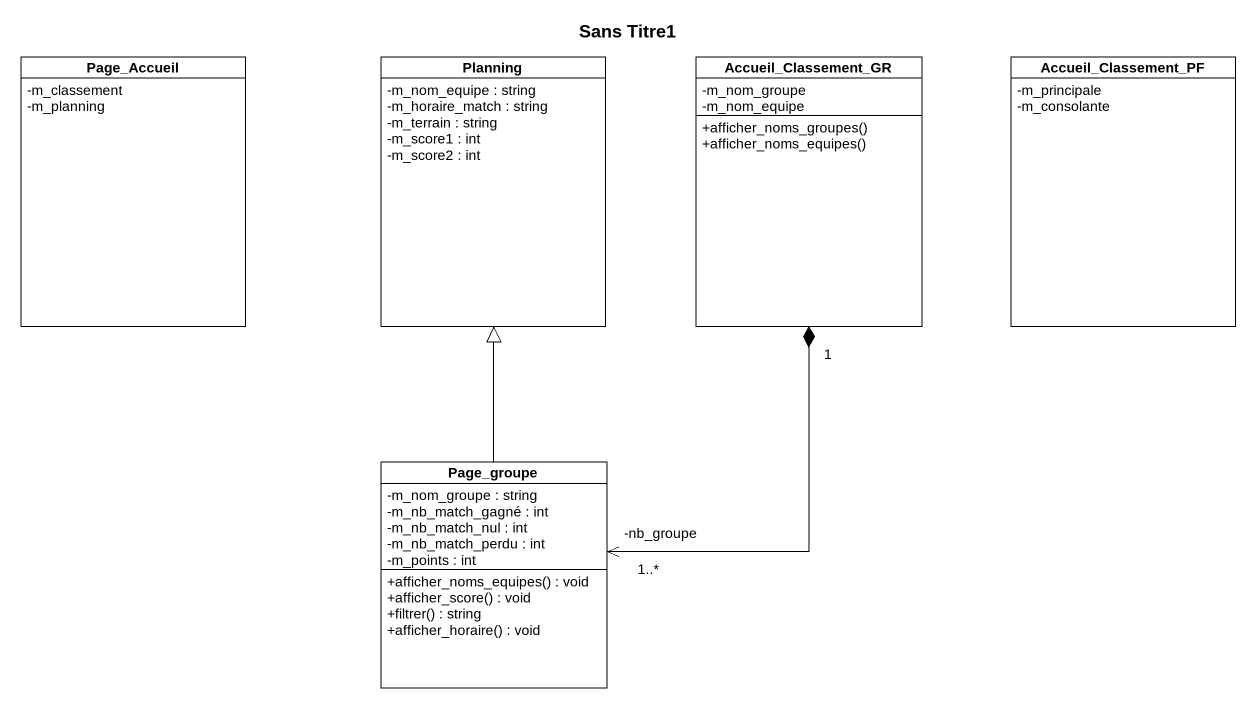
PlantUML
@startuml
title Sans Titre1
hide circle
hide empty members
skinparam classAttributeIconSize 0
class Page_Accueil {
  -m_classement
  -m_planning
}
class Planning {
  -m_nom_equipe : string
  -m_horaire_match : string
  -m_terrain : string
  -m_score1 : int
  -m_score2 : int
}
class Accueil_Classement_GR {
  -m_nom_groupe
  -m_nom_equipe
  +afficher_noms_groupes()
  +afficher_noms_equipes()
}
class Accueil_Classement_PF {
  -m_principale
  -m_consolante
}
class Page_groupe {
  -m_nom_groupe : string
  -m_nb_match_gagné : int
  -m_nb_match_nul : int
  -m_nb_match_perdu : int
  -m_points : int
  +afficher_noms_equipes() : void
  +afficher_score() : void
  +filtrer() : string
  +afficher_horaire() : void
}
Accueil_Classement_GR "1" *--> "1..*" Page_groupe : -nb_groupe
Page_groupe -up-|> Planning
@enduml
